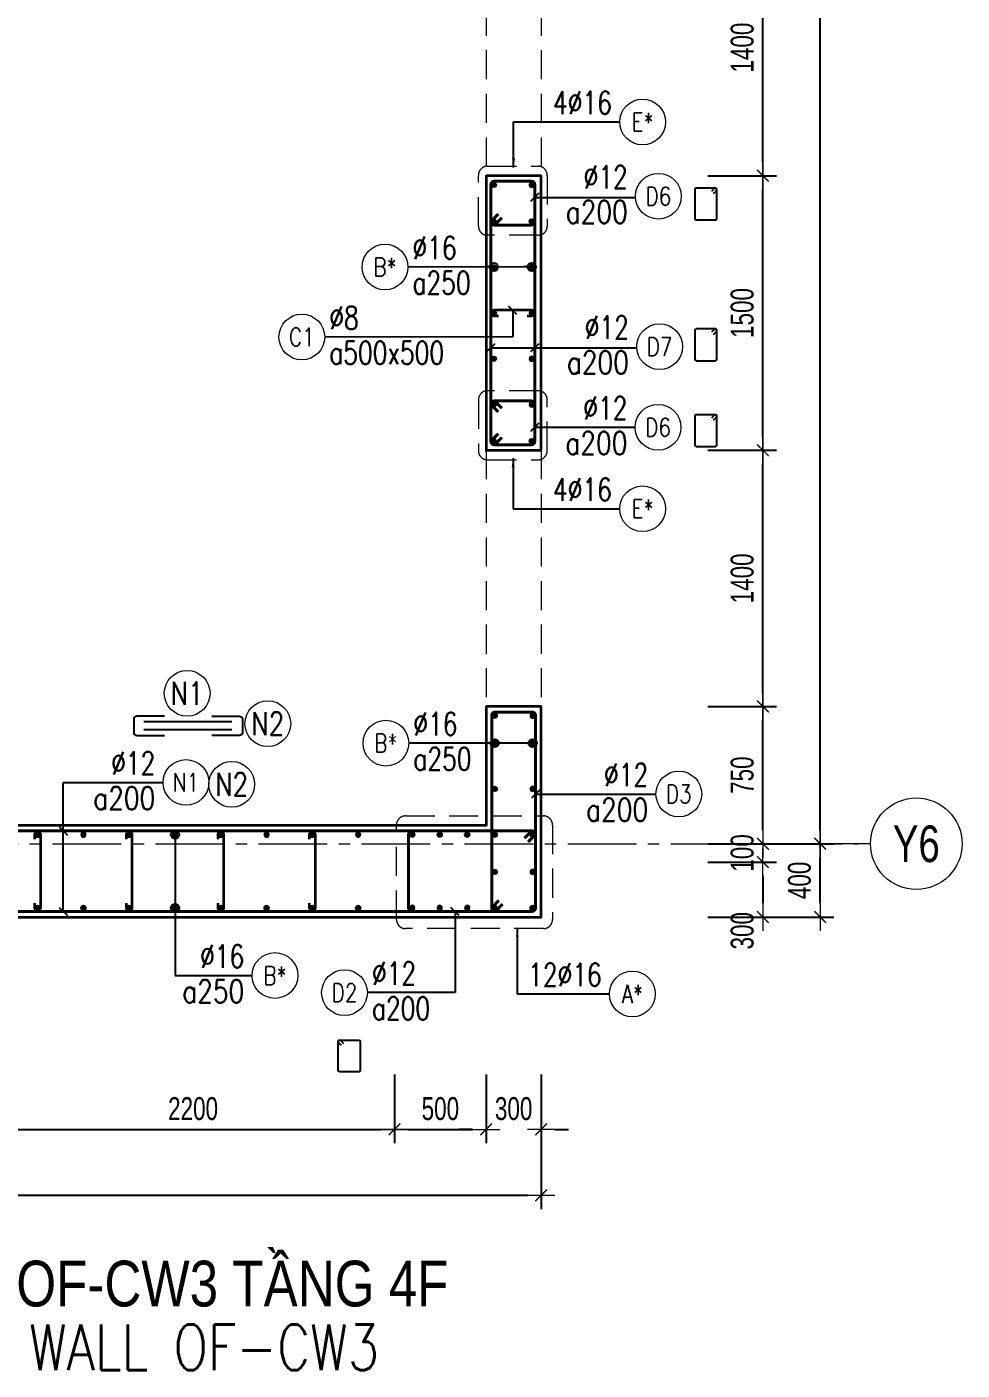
# Model space of a CAD drawing. Header units: millimetres. Extents: x 738475 to 1279438, y -34239 to 156422.
# Drawn here: x 1269616 to 1274722, y 133005 to 140343 of the extents above; entities that cross this region are included whole.
import ezdxf
from ezdxf.enums import TextEntityAlignment as Align

# ---------------------------------------------------------------- set-up
doc = ezdxf.new("R2010")
doc.units = ezdxf.units.MM
doc.header["$MEASUREMENT"] = 0
for name, pattern in [('HIDDEN', [9.525, 6.35, -3.175]), ('HIDDEN2', [4.7625, 3.175, -1.5875]), ('OF_Grid_1$0$CENTER2', [1.125, 0.75, -0.125, 0.125, -0.125])]:
    doc.linetypes.add(name, pattern=pattern)
doc.layers.get('0').update_dxf_attribs({"lineweight": 20})
doc.layers.get('Defpoints').update_dxf_attribs({"color": 151, "lineweight": 9})
doc.layers.add('Hidden', color=9, linetype='HIDDEN')
doc.layers.add('Ligature', color=1, linetype='Continuous')
for name, color, linetype, lineweight in [('KC-LEADER', 153, 'Continuous', 18), ('KC-THEP', 6, 'Continuous', 40), ('NDC_S_ANNO', 7, 'Continuous', 20), ('NDC_S_BEAM', 3, 'HIDDEN2', 20), ('NDC_S_DIM', 1, 'Continuous', 15), ('NDC_S_ENG TITLE', 3, 'Continuous', 20), ('NDC_S_HIDDEN', 8, 'HIDDEN2', 13), ('NDC_S_LEADER', 1, 'Continuous', 15), ('NDC_S_REBAR', 4, 'Continuous', 35), ('NDC_S_STIRRUP', 4, 'Continuous', 40), ('NDC_S_TEXT SYMBOL', 7, 'Continuous', 20), ('NDC_S_VN TEXT', 7, 'Continuous', 20), ('NDC_S_VN TITLE', 6, 'Continuous', 35), ('NDC_S_WALL', 6, 'Continuous', 35), ('OF_Grid_1$0$NDC_S_AXIS', 5, 'OF_Grid_1$0$CENTER2', 13), ('OF_Grid_1$0$NDC_S_SYMBOL', 1, 'Continuous', 15), ('OF_Grid_1$0$NDC_S_TEXT SYMBOL', 7, 'Continuous', 20)]:
    doc.layers.add(name, color=color, linetype=linetype, lineweight=lineweight)
doc.styles.add('NDC_ANNO', font='', dxfattribs={"width": 0.8})
doc.styles.add('NDC_ARIAL', font='arial.ttf', dxfattribs={"width": 0.85})
doc.styles.add('NDC_DIM', font='', dxfattribs={"width": 0.75})
doc.styles.add('NDC_EN TXT', font='romans.shx', dxfattribs={"width": 0.8})
doc.styles.add('NDC_VIE TXT', font='arial.ttf', dxfattribs={"width": 0.8})
doc.styles.add('OF_Grid_1$0$NDC_ANNO', font='', dxfattribs={"width": 0.8})
doc.styles.get('NDC_ANNO').set_extended_font_data('Dotum')
doc.styles.get('NDC_DIM').set_extended_font_data('Dotum')
doc.styles.get('OF_Grid_1$0$NDC_ANNO').set_extended_font_data('Dotum')
doc.dimstyles.new('NDC_1-50', dxfattribs={"dimscale": 50, "dimtxt": 2.5, "dimasz": 1, "dimexe": 1.5, "dimexo": 0, "dimgap": 0.8, "dimtad": 1, "dimdec": 0, "dimdsep": 46, "dimtxsty": 'NDC_ARIAL', "dimblk": 'DIMMARK', "dimcen": 49999.938995, "dimdle": 1.5, "dimclrd": 1, "dimclre": 1, "dimclrt": 3, "dimadec": 0, "dimazin": 0, "dimtfac": 1, "dimtdec": 0, "dimtix": 1, "dimtmove": 2, "dimatfit": 3, "dimfxl": 1, "dimarcsym": 0})
doc.dimstyles.new('NDC_dim_30', dxfattribs={"dimscale": 30, "dimtxt": 2.5, "dimasz": 1.5, "dimexe": 1.5, "dimexo": 2.5, "dimgap": 1, "dimtad": 1, "dimdec": 0, "dimzin": 0, "dimdsep": 46, "dimtxsty": 'NDC_DIM', "dimblk": 'DIMMARK', "dimcen": 0.09, "dimdle": 1.2, "dimclrd": 1, "dimclre": 1, "dimclrt": 3, "dimadec": 0, "dimazin": 0, "dimtfac": 1, "dimtdec": 0, "dimtix": 1, "dimtofl": 0, "dimtmove": 0, "dimatfit": 3, "dimfxl": 6, "dimfxlon": 1, "dimtolj": 1, "dimtzin": 0, "dimarcsym": 0})
doc.dimstyles.new('NDC_dim_50', dxfattribs={"dimscale": 50, "dimtxt": 2.5, "dimasz": 1.5, "dimexe": 1.5, "dimexo": 2.5, "dimgap": 1, "dimtad": 1, "dimdec": 0, "dimzin": 0, "dimdsep": 46, "dimtxsty": 'NDC_DIM', "dimblk": 'DIMMARK', "dimcen": 0.09, "dimdle": 1.2, "dimclrd": 1, "dimclre": 1, "dimclrt": 3, "dimadec": 0, "dimazin": 0, "dimtfac": 1, "dimtdec": 0, "dimtix": 1, "dimtofl": 0, "dimtmove": 0, "dimatfit": 3, "dimfxl": 6, "dimfxlon": 1, "dimtolj": 1, "dimtzin": 0, "dimarcsym": 0})

# ---------------------------------------------------------------- blocks, each defined once
blk = doc.blocks.new('THEP')
at = {"layer": 'KC-LEADER', "color": 6}
blk.add_circle((0, 0), 14, dxfattribs=at)
at = {"layer": 'KC-THEP'}
for p, q in [((-14, 0), (14, 0)), ((9.9, 9.9), (-9.9, -9.9)), ((-9.9, 9.9), (9.9, -9.9)), ((0, 14), (0, -14))]:
    blk.add_line(p, q, dxfattribs=at)
blk = doc.blocks.new('DIMMARK')
at = {"layer": 'NDC_S_DIM', "color": 1}
blk.add_line((-1.5, 0), (1, 0), dxfattribs=at)
at = {"layer": 'NDC_S_DIM', "color": 2, "const_width": 0.1}
blk.add_lwpolyline([(-0.424, -0.424), (0.424, 0.424)], dxfattribs=at)
blk = doc.blocks.new('*U10')
blk.add_circle((2.5, 0), 2.5)
at = {"layer": 'NDC_S_VN TEXT', "color": 3, "style": 'NDC_EN TXT'}
for tag, width, p in [('DK2', 0.75, (-0.85, 0.85)), ('KC2', 0.8, (-0.85, -2.97))]:
    blk.add_attdef(tag, text='', height=2.5, dxfattribs=dict(at, width=width)).set_placement(p, align=Align.RIGHT)
at = {"layer": 'NDC_S_VN TEXT', "color": 7, "style": 'NDC_EN TXT', "width": 0.8}
blk.add_attdef('SH3', text='', height=2, dxfattribs=at).set_placement((2.5, 0), align=Align.MIDDLE)
blk = doc.blocks.new('A$C7BC65A55')
at = {"layer": 'Ligature'}
for p, q in [((-15.2, 372, 0), (-15.2, 38.5, 0)), ((15.2, 372, 0), (15.2, 38.5, 0))]:
    blk.add_line(p, q, dxfattribs=at)
for points in [[(-36.2, 296.5), (-36.2, 400.9, -0.414214), (-24, 413.1), (24, 413.1, -0.414214), (36.2, 400.9), (36.2, 296.5)], [(-36.2, 116.5), (-36.2, 12.2, 0.414214), (-24, 0), (24, 0, 0.414214), (36.2, 12.2), (36.2, 116.5)]]:
    blk.add_lwpolyline(points, format="xyb", dxfattribs=at)
blk = doc.blocks.new('*U9')
blk.add_circle((2.5, 0), 2.5)
at = {"layer": 'NDC_S_VN TEXT', "color": 3, "style": 'NDC_EN TXT', "width": 0.75}
blk.add_attdef('DK2', text='', height=2.5, dxfattribs=at).set_placement((-0.85, 0.85), align=Align.RIGHT)
at = {"layer": 'NDC_S_VN TEXT', "color": 7, "style": 'NDC_EN TXT', "width": 0.8}
blk.add_attdef('SH3', text='', height=2, dxfattribs=at).set_placement((2.5, 0), align=Align.MIDDLE)
blk = doc.blocks.new('*U11')
blk.add_circle((-2.5, 0), 2.5)
at = {"layer": 'NDC_S_VN TEXT', "color": 3, "style": 'NDC_EN TXT', "width": 0.75}
for tag, p in [('DK1', (0.5, 0.85)), ('KC1', (0.5, -2.97))]:
    blk.add_attdef(tag, p, '', height=2.5, dxfattribs=at)
at = {"layer": 'NDC_S_VN TEXT', "color": 7, "style": 'NDC_EN TXT', "width": 0.8}
blk.add_attdef('SH2', text='', height=2, dxfattribs=at).set_placement((-2.5, 0), align=Align.MIDDLE)
blk = doc.blocks.new('*D569')
at = {"layer": 'Defpoints', "color": 0, "transparency": 16777216}
for p in [(1269423.4, 135980.2), (1271623.1, 135928.5), (1271623.1, 134320.2)]:
    blk.add_point(p, dxfattribs=at)
at = {"layer": 'NDC_S_DIM', "color": 1, "lineweight": -2, "transparency": 16777216}
for p, q in [((1269423.4, 134620.2), (1269423.4, 134245.2)), ((1271623.1, 134620.2), (1271623.1, 134245.2)), ((1269498.4, 134320.2), (1271548.1, 134320.2))]:
    blk.add_line(p, q, dxfattribs=at)
at = {"layer": 'NDC_S_DIM', "color": 1, "lineweight": -2, "transparency": 16777216, "xscale": 75, "yscale": 75, "zscale": 75, "rotation": 180}
blk.add_blockref('DIMMARK', (1269423.4, 134320.2), dxfattribs=at)
at = {"layer": 'NDC_S_DIM', "color": 1, "lineweight": -2, "transparency": 16777216, "xscale": 75, "yscale": 75, "zscale": 75}
blk.add_blockref('DIMMARK', (1271623.1, 134320.2), dxfattribs=at)
at = {"layer": 'NDC_S_DIM', "color": 3, "transparency": 16777216, "insert": (1270523.3, 134432.8), "char_height": 125, "attachment_point": 5, "style": 'NDC_DIM'}
blk.add_mtext('\\A1;2200', dxfattribs=at)
blk = doc.blocks.new('*D570')
at = {"layer": 'Defpoints', "color": 0, "transparency": 16777216}
for p in [(1271623.1, 135928.5), (1272123.4, 135980.2), (1272123.4, 134320.2)]:
    blk.add_point(p, dxfattribs=at)
at = {"layer": 'NDC_S_DIM', "color": 1, "lineweight": -2, "transparency": 16777216}
for p, q in [((1271623.1, 134620.2), (1271623.1, 134245.2)), ((1272123.4, 134620.2), (1272123.4, 134245.2)), ((1271698.1, 134320.2), (1272048.4, 134320.2))]:
    blk.add_line(p, q, dxfattribs=at)
at = {"layer": 'NDC_S_DIM', "color": 1, "lineweight": -2, "transparency": 16777216, "xscale": 75, "yscale": 75, "zscale": 75, "rotation": 180}
blk.add_blockref('DIMMARK', (1271623.1, 134320.2), dxfattribs=at)
at = {"layer": 'NDC_S_DIM', "color": 1, "lineweight": -2, "transparency": 16777216, "xscale": 75, "yscale": 75, "zscale": 75}
blk.add_blockref('DIMMARK', (1272123.4, 134320.2), dxfattribs=at)
at = {"layer": 'NDC_S_DIM', "color": 3, "transparency": 16777216, "insert": (1271873.3, 134432.8), "char_height": 125, "attachment_point": 5, "style": 'NDC_DIM'}
blk.add_mtext('\\A1;500', dxfattribs=at)
blk = doc.blocks.new('*D556')
at = {"layer": 'Defpoints', "color": 0, "transparency": 16777216}
for p in [(1272123.4, 135980.2), (1272423.4, 135480.2), (1272423.4, 134320.2)]:
    blk.add_point(p, dxfattribs=at)
at = {"layer": 'NDC_S_DIM', "color": 1, "lineweight": -2, "transparency": 16777216}
for p, q in [((1272123.4, 134620.2), (1272123.4, 134245.2)), ((1272423.4, 134620.2), (1272423.4, 134245.2)), ((1272048.4, 134320.2), (1271973.4, 134320.2)), ((1272498.4, 134320.2), (1272573.4, 134320.2))]:
    blk.add_line(p, q, dxfattribs=at)
at = {"layer": 'NDC_S_DIM', "color": 1, "lineweight": -2, "transparency": 16777216, "xscale": 75, "yscale": 75, "zscale": 75}
blk.add_blockref('DIMMARK', (1272123.4, 134320.2), dxfattribs=at)
at = {"layer": 'NDC_S_DIM', "color": 1, "lineweight": -2, "transparency": 16777216, "xscale": 75, "yscale": 75, "zscale": 75, "rotation": 180}
blk.add_blockref('DIMMARK', (1272423.4, 134320.2), dxfattribs=at)
at = {"layer": 'NDC_S_DIM', "color": 3, "transparency": 16777216, "insert": (1272273.4, 134432.8), "char_height": 125, "attachment_point": 5, "style": 'NDC_DIM'}
blk.add_mtext('\\A1;300', dxfattribs=at)
blk = doc.blocks.new('*D557')
at = {"layer": 'Defpoints', "color": 0, "transparency": 16777216}
for p in [(1266123.4, 135480.2), (1272423.4, 135480.2), (1272423.4, 133959.9)]:
    blk.add_point(p, dxfattribs=at)
at = {"layer": 'NDC_S_DIM', "color": 1, "lineweight": -2, "transparency": 16777216}
for p, q in [((1266123.4, 134259.9), (1266123.4, 133884.9)), ((1272423.4, 134259.9), (1272423.4, 133884.9)), ((1266198.4, 133959.9), (1272348.4, 133959.9))]:
    blk.add_line(p, q, dxfattribs=at)
at = {"layer": 'NDC_S_DIM', "color": 1, "lineweight": -2, "transparency": 16777216, "xscale": 75, "yscale": 75, "zscale": 75, "rotation": 180}
blk.add_blockref('DIMMARK', (1266123.4, 133959.9), dxfattribs=at)
at = {"layer": 'NDC_S_DIM', "color": 1, "lineweight": -2, "transparency": 16777216, "xscale": 75, "yscale": 75, "zscale": 75}
blk.add_blockref('DIMMARK', (1272423.4, 133959.9), dxfattribs=at)
at = {"layer": 'NDC_S_DIM', "color": 3, "transparency": 16777216, "insert": (1269273.4, 134072.5), "char_height": 125, "attachment_point": 5, "style": 'NDC_DIM'}
blk.add_mtext('\\A1;6300', dxfattribs=at)
blk = doc.blocks.new('Drawing name_symbol')
at = {"layer": 'NDC_S_ENG TITLE', "style": 'NDC_EN TXT', "width": 0.8}
blk.add_attdef('SECTDET1', text='', height=5, dxfattribs=at).set_placement((0, 1.01), align=Align.CENTER)
at = {"layer": 'NDC_S_TEXT SYMBOL', "lineweight": 25, "style": 'NDC_ANNO', "width": 0.8}
blk.add_attdef('SSCALE', text='', height=2.5, dxfattribs=at).set_placement((0, -4), align=Align.CENTER)
at = {"layer": 'NDC_S_VN TITLE', "style": 'NDC_VIE TXT', "width": 0.8}
blk.add_attdef('SECTDET2', text='', height=5, dxfattribs=at).set_placement((0, 7.97), align=Align.CENTER)
blk = doc.blocks.new('*D550')
at = {"layer": 'Defpoints', "color": 0, "ltscale": 200, "transparency": 16777216}
for p in [(1272423.4, 135880.2), (1272423.4, 135780.2), (1273634.2, 135780.2)]:
    blk.add_point(p, dxfattribs=at)
at = {"layer": 'NDC_S_DIM', "color": 1, "lineweight": -2, "ltscale": 200, "transparency": 16777216}
for p, q in [((1273634.2, 135955.2), (1273634.2, 136030.2)), ((1273334.2, 135880.2), (1273709.2, 135880.2)), ((1273334.2, 135780.2), (1273709.2, 135780.2)), ((1273634.2, 135705.2), (1273634.2, 135630.2))]:
    blk.add_line(p, q, dxfattribs=at)
at = {"layer": 'NDC_S_DIM', "color": 1, "lineweight": -2, "ltscale": 200, "transparency": 16777216, "xscale": 75, "yscale": 75, "zscale": 75}
for p, rotation in [((1273634.2, 135880.2), 270), ((1273634.2, 135780.2), 90)]:
    blk.add_blockref('DIMMARK', p, dxfattribs=dict(at, rotation=rotation))
at = {"layer": 'NDC_S_DIM', "color": 3, "ltscale": 200, "transparency": 16777216, "insert": (1273521.6, 135830.2), "char_height": 125, "attachment_point": 5, "rotation": 90, "style": 'NDC_DIM'}
blk.add_mtext('\\A1;100', dxfattribs=at)
blk = doc.blocks.new('*D551')
at = {"layer": 'Defpoints', "color": 0, "ltscale": 200, "transparency": 16777216}
for p in [(1272423.4, 135780.2), (1272423.4, 135480.2), (1273634.2, 135480.2)]:
    blk.add_point(p, dxfattribs=at)
at = {"layer": 'NDC_S_DIM', "color": 1, "lineweight": -2, "ltscale": 200, "transparency": 16777216}
for p, q in [((1273334.2, 135780.2), (1273709.2, 135780.2)), ((1273634.2, 135705.2), (1273634.2, 135555.2)), ((1273334.2, 135480.2), (1273709.2, 135480.2))]:
    blk.add_line(p, q, dxfattribs=at)
at = {"layer": 'NDC_S_DIM', "color": 1, "lineweight": -2, "ltscale": 200, "transparency": 16777216, "xscale": 75, "yscale": 75, "zscale": 75}
for p, rotation in [((1273634.2, 135780.2), 90), ((1273634.2, 135480.2), 270)]:
    blk.add_blockref('DIMMARK', p, dxfattribs=dict(at, rotation=rotation))
at = {"layer": 'NDC_S_DIM', "color": 3, "ltscale": 200, "transparency": 16777216, "insert": (1273521.6, 135405.2), "char_height": 125, "attachment_point": 5, "rotation": 90, "style": 'NDC_DIM'}
blk.add_mtext('\\A1;300', dxfattribs=at)
blk = doc.blocks.new('*D552')
at = {"layer": 'Defpoints', "color": 0, "ltscale": 200, "transparency": 16777216}
for p in [(1272423.4, 135880.4), (1273946.8, 135880.4), (1272423.4, 135480.2)]:
    blk.add_point(p, dxfattribs=at)
at = {"layer": 'NDC_S_DIM', "color": 1, "lineweight": -2, "ltscale": 200, "transparency": 16777216}
for p, q in [((1273646.8, 135880.4), (1274021.8, 135880.4)), ((1273946.8, 135555.2), (1273946.8, 135805.4)), ((1273646.8, 135480.2), (1274021.8, 135480.2))]:
    blk.add_line(p, q, dxfattribs=at)
at = {"layer": 'NDC_S_DIM', "color": 1, "lineweight": -2, "ltscale": 200, "transparency": 16777216, "xscale": 75, "yscale": 75, "zscale": 75}
for p, rotation in [((1273946.8, 135880.4), 90), ((1273946.8, 135480.2), 270)]:
    blk.add_blockref('DIMMARK', p, dxfattribs=dict(at, rotation=rotation))
at = {"layer": 'NDC_S_DIM', "color": 3, "ltscale": 200, "transparency": 16777216, "insert": (1273834.2, 135680.3), "char_height": 125, "attachment_point": 5, "rotation": 90, "style": 'NDC_DIM'}
blk.add_mtext('\\A1;400', dxfattribs=at)
blk = doc.blocks.new('*D553')
at = {"layer": 'Defpoints', "color": 0, "ltscale": 200, "transparency": 16777216}
for p in [(1272423.4, 147480.2), (1273946.8, 147480.2), (1272423.4, 135880.4)]:
    blk.add_point(p, dxfattribs=at)
at = {"layer": 'NDC_S_DIM', "color": 1, "lineweight": -2, "ltscale": 200, "transparency": 16777216}
for p, q in [((1273646.8, 147480.2), (1274021.8, 147480.2)), ((1273946.8, 135955.4), (1273946.8, 147405.2)), ((1273646.8, 135880.4), (1274021.8, 135880.4))]:
    blk.add_line(p, q, dxfattribs=at)
at = {"layer": 'NDC_S_DIM', "color": 1, "lineweight": -2, "ltscale": 200, "transparency": 16777216, "xscale": 75, "yscale": 75, "zscale": 75}
for p, rotation in [((1273946.8, 147480.2), 90), ((1273946.8, 135880.4), 270)]:
    blk.add_blockref('DIMMARK', p, dxfattribs=dict(at, rotation=rotation))
at = {"layer": 'NDC_S_DIM', "color": 3, "ltscale": 200, "transparency": 16777216, "insert": (1273834.2, 141680.3), "char_height": 125, "attachment_point": 5, "rotation": 90, "style": 'NDC_DIM'}
blk.add_mtext('\\A1;11600', dxfattribs=at)
blk = doc.blocks.new('*U17')
at = {"layer": 'OF_Grid_1$0$NDC_S_SYMBOL'}
blk.add_line((-5, 0), (-9, 0), dxfattribs=at)
blk.add_circle((0, 0), 5, dxfattribs=at)
at = {"layer": 'OF_Grid_1$0$NDC_S_TEXT SYMBOL', "color": 7, "style": 'OF_Grid_1$0$NDC_ANNO', "width": 0.8}
blk.add_attdef('GRID', text='', height=4, rotation=90, dxfattribs=at).set_placement((0, 0), align=Align.MIDDLE)
blk = doc.blocks.new('*D547')
at = {"layer": 'Defpoints', "color": 0, "ltscale": 200, "transparency": 16777216}
for p in [(1272423.4, 136630.2), (1273634.2, 136630.2), (1272423.4, 135880.2)]:
    blk.add_point(p, dxfattribs=at)
at = {"layer": 'NDC_S_DIM', "color": 1, "lineweight": -2, "ltscale": 200, "transparency": 16777216}
for p, q in [((1273334.2, 136630.2), (1273709.2, 136630.2)), ((1273634.2, 135955.2), (1273634.2, 136555.2)), ((1273334.2, 135880.2), (1273709.2, 135880.2))]:
    blk.add_line(p, q, dxfattribs=at)
at = {"layer": 'NDC_S_DIM', "color": 1, "lineweight": -2, "ltscale": 200, "transparency": 16777216, "xscale": 75, "yscale": 75, "zscale": 75}
for p, rotation in [((1273634.2, 136630.2), 90), ((1273634.2, 135880.2), 270)]:
    blk.add_blockref('DIMMARK', p, dxfattribs=dict(at, rotation=rotation))
at = {"layer": 'NDC_S_DIM', "color": 3, "ltscale": 200, "transparency": 16777216, "insert": (1273521.6, 136255.2), "char_height": 125, "attachment_point": 5, "rotation": 90, "style": 'NDC_DIM'}
blk.add_mtext('\\A1;750', dxfattribs=at)
blk = doc.blocks.new('*D529')
at = {"layer": 'Defpoints', "color": 0, "ltscale": 200, "transparency": 16777216}
for p in [(1272418.6, 138030.2), (1273634.2, 138030.2), (1272423.4, 136630.2)]:
    blk.add_point(p, dxfattribs=at)
at = {"layer": 'NDC_S_DIM', "color": 1, "lineweight": -2, "ltscale": 200, "transparency": 16777216}
for p, q in [((1273334.2, 138030.2), (1273709.2, 138030.2)), ((1273634.2, 136705.2), (1273634.2, 137955.2)), ((1273334.2, 136630.2), (1273709.2, 136630.2))]:
    blk.add_line(p, q, dxfattribs=at)
at = {"layer": 'NDC_S_DIM', "color": 1, "lineweight": -2, "ltscale": 200, "transparency": 16777216, "xscale": 75, "yscale": 75, "zscale": 75}
for p, rotation in [((1273634.2, 138030.2), 90), ((1273634.2, 136630.2), 270)]:
    blk.add_blockref('DIMMARK', p, dxfattribs=dict(at, rotation=rotation))
at = {"layer": 'NDC_S_DIM', "color": 3, "ltscale": 200, "transparency": 16777216, "insert": (1273521.6, 137330.2), "char_height": 125, "attachment_point": 5, "rotation": 90, "style": 'NDC_DIM'}
blk.add_mtext('\\A1;1400', dxfattribs=at)
blk = doc.blocks.new('*D530')
at = {"layer": 'Defpoints', "color": 0, "ltscale": 200, "transparency": 16777216}
for p in [(1272418.6, 139530.2), (1273634.2, 139530.2), (1272418.6, 138030.2)]:
    blk.add_point(p, dxfattribs=at)
at = {"layer": 'NDC_S_DIM', "color": 1, "lineweight": -2, "ltscale": 200, "transparency": 16777216}
for p, q in [((1273334.2, 139530.2), (1273709.2, 139530.2)), ((1273634.2, 138105.2), (1273634.2, 139455.2)), ((1273334.2, 138030.2), (1273709.2, 138030.2))]:
    blk.add_line(p, q, dxfattribs=at)
at = {"layer": 'NDC_S_DIM', "color": 1, "lineweight": -2, "ltscale": 200, "transparency": 16777216, "xscale": 75, "yscale": 75, "zscale": 75}
for p, rotation in [((1273634.2, 139530.2), 90), ((1273634.2, 138030.2), 270)]:
    blk.add_blockref('DIMMARK', p, dxfattribs=dict(at, rotation=rotation))
at = {"layer": 'NDC_S_DIM', "color": 3, "ltscale": 200, "transparency": 16777216, "insert": (1273521.6, 138780.2), "char_height": 125, "attachment_point": 5, "rotation": 90, "style": 'NDC_DIM'}
blk.add_mtext('\\A1;1500', dxfattribs=at)
blk = doc.blocks.new('*D531')
at = {"layer": 'Defpoints', "color": 0, "ltscale": 200, "transparency": 16777216}
for p in [(1272369.7, 140930.2), (1273634.2, 140930.2), (1272418.6, 139530.2)]:
    blk.add_point(p, dxfattribs=at)
at = {"layer": 'NDC_S_DIM', "color": 1, "lineweight": -2, "ltscale": 200, "transparency": 16777216}
for p, q in [((1273334.2, 140930.2), (1273709.2, 140930.2)), ((1273634.2, 139605.2), (1273634.2, 140855.2)), ((1273334.2, 139530.2), (1273709.2, 139530.2))]:
    blk.add_line(p, q, dxfattribs=at)
at = {"layer": 'NDC_S_DIM', "color": 1, "lineweight": -2, "ltscale": 200, "transparency": 16777216, "xscale": 75, "yscale": 75, "zscale": 75}
for p, rotation in [((1273634.2, 140930.2), 90), ((1273634.2, 139530.2), 270)]:
    blk.add_blockref('DIMMARK', p, dxfattribs=dict(at, rotation=rotation))
at = {"layer": 'NDC_S_DIM', "color": 3, "ltscale": 200, "transparency": 16777216, "insert": (1273521.6, 140230.2), "char_height": 125, "attachment_point": 5, "rotation": 90, "style": 'NDC_DIM'}
blk.add_mtext('\\A1;1400', dxfattribs=at)

msp = doc.modelspace()

# ---------------------------------------------------------------- linework, layer by layer
for centre in [(1270491.056, 136702.385), (1270931.157, 136536.628), (1270734.327, 136205.114)]:
    msp.add_circle(centre, 125)
at = {"layer": 'Ligature'}
for points in [[(1273364.596, 139432.383), (1273380.562, 139448.349, 0.66817864), (1273374.789, 139462.287), (1273270.16, 139462.287, 0.41421356), (1273261.995, 139454.122), (1273261.995, 139297.015, 0.41421356), (1273270.16, 139288.85), (1273374.789, 139288.85, 0.41421356), (1273382.953, 139297.015), (1273382.953, 139454.122, 0.66817864), (1273369.015, 139459.896), (1273353.049, 139443.93)], [(1273364.568, 138663.234), (1273380.534, 138679.2, 0.66817864), (1273374.76, 138693.138), (1273270.132, 138693.138, 0.41421356), (1273261.967, 138684.974), (1273261.967, 138527.866, 0.41421356), (1273270.132, 138519.701), (1273374.76, 138519.701, 0.41421356), (1273382.925, 138527.866), (1273382.925, 138684.974, 0.66817864), (1273368.987, 138690.747), (1273353.021, 138674.781)], [(1273364.568, 138194.659), (1273380.534, 138210.624, 0.66817864), (1273374.76, 138224.563), (1273270.132, 138224.563, 0.41421356), (1273261.967, 138216.398), (1273261.967, 138059.29, 0.41421356), (1273270.132, 138051.125), (1273374.76, 138051.125, 0.41421356), (1273382.925, 138059.29), (1273382.925, 138216.398, 0.66817864), (1273368.987, 138222.171), (1273353.021, 138206.205)], [(1271333.764, 134778.321), (1271317.798, 134794.287, -0.66817864), (1271323.572, 134808.225), (1271428.201, 134808.225, -0.41421356), (1271436.365, 134800.06), (1271436.365, 134642.953, -0.41421356), (1271428.201, 134634.788), (1271323.572, 134634.788, -0.41421356), (1271315.407, 134642.953), (1271315.407, 134800.06, -0.66817864), (1271329.345, 134805.834), (1271345.311, 134789.868)]]:
    msp.add_lwpolyline(points, format="xyb", dxfattribs=at)
at = {"layer": 'NDC_S_BEAM', "ltscale": 50}
for p, q in [((1272123.422, 140930.175), (1272123.422, 139530.175)), ((1272423.422, 140930.175), (1272423.422, 139530.175)), ((1272123.422, 138030.175), (1272123.422, 136630.175)), ((1272423.422, 138030.175), (1272423.422, 136630.175))]:
    msp.add_line(p, q, dxfattribs=at)
at = {"layer": 'NDC_S_HIDDEN', "ltscale": 50}
for points in [[(1272130.926, 139582.234), (1272406.77, 139582.234, -0.41421356), (1272456.77, 139532.234), (1272456.77, 139254.685, -0.41421356), (1272406.77, 139204.685), (1272130.926, 139204.685, -0.41421356), (1272080.926, 139254.685), (1272080.926, 139532.234, -0.41421356)], [(1272130.926, 137978.115), (1272406.77, 137978.115, 0.41421356), (1272456.77, 138028.115), (1272456.77, 138305.665, 0.41421356), (1272406.77, 138355.665), (1272130.926, 138355.665, 0.41421356), (1272080.926, 138305.665), (1272080.926, 138028.115, 0.41421356)], [(1272435.792, 135416.774), (1271683.582, 135416.774, -0.41421356), (1271633.582, 135466.774), (1271633.582, 135982.581, -0.41421356), (1271683.582, 136032.581), (1272435.792, 136032.581, -0.41421356), (1272485.792, 135982.581), (1272485.792, 135466.774, -0.41421356)]]:
    msp.add_lwpolyline(points, format="xyb", close=True, dxfattribs=at)
at = {"layer": 'NDC_S_REBAR'}
for points in [[(1272347.075, 138765.175), (1272372.075, 138765.175, 1), (1272372.075, 138795.175), (1272165.051, 138795.175, 1), (1272165.051, 138765.175), (1272190.051, 138765.175)], [(1269659.626, 135905.175), (1269659.626, 135930.175, -1), (1269689.626, 135930.175), (1269689.626, 135530.175, -1), (1269659.626, 135530.175), (1269659.626, 135555.175)], [(1270159.626, 135905.175), (1270159.626, 135930.175, -1), (1270189.626, 135930.175), (1270189.626, 135530.175, -1), (1270159.626, 135530.175), (1270159.626, 135555.175)], [(1270659.626, 135905.175), (1270659.626, 135930.175, -1), (1270689.626, 135930.175), (1270689.626, 135530.175, -1), (1270659.626, 135530.175), (1270659.626, 135555.175)], [(1271159.626, 135905.175), (1271159.626, 135930.175, -1), (1271189.626, 135930.175), (1271189.626, 135530.175, -1), (1271159.626, 135530.175), (1271159.626, 135555.175)]]:
    msp.add_lwpolyline(points, format="xyb", dxfattribs=at)
at = {"layer": 'NDC_S_STIRRUP'}
for points in [[(1272188.563, 138120.175), (1272148.563, 138080.175, 0.41421356), (1272168.563, 138060.175), (1272368.563, 138060.175, 0.41421356), (1272388.563, 138080.175), (1272388.563, 139480.175, 0.41421356), (1272368.563, 139500.175), (1272168.563, 139500.175, 0.41421356), (1272148.563, 139480.175), (1272148.563, 138080.175, 0.41421356), (1272168.563, 138060.175), (1272208.563, 138100.175)], [(1272188.563, 139320.712), (1272148.563, 139280.712, 0.41421356), (1272168.563, 139260.712), (1272368.563, 139260.712, 0.41421356), (1272388.563, 139280.712), (1272388.563, 139480.175, 0.41421356), (1272368.563, 139500.175), (1272168.563, 139500.175, 0.41421356), (1272148.563, 139480.175), (1272148.563, 139280.712, 0.41421356), (1272168.563, 139260.712), (1272208.563, 139300.712)], [(1272188.563, 138239.638), (1272148.563, 138279.638, -0.41421356), (1272168.563, 138299.638), (1272368.563, 138299.638, -0.41421356), (1272388.563, 138279.638), (1272388.563, 138080.175, -0.41421356), (1272368.563, 138060.175), (1272168.563, 138060.175, -0.41421356), (1272148.563, 138080.175), (1272148.563, 138279.638, -0.41421356), (1272168.563, 138299.638), (1272208.563, 138259.638)], [(1272193.422, 135570.175), (1272153.422, 135530.175, 0.41421356), (1272173.422, 135510.175), (1272373.422, 135510.175, 0.41421356), (1272393.422, 135530.175), (1272393.422, 136580.175, 0.41421356), (1272373.422, 136600.175), (1272173.422, 136600.175, 0.41421356), (1272153.422, 136580.175), (1272153.422, 135530.175, 0.41421356), (1272173.422, 135510.175), (1272213.422, 135550.175)], [(1272333.422, 135910.175), (1272373.422, 135950.175, -0.41421356), (1272393.422, 135930.175), (1272393.422, 135530.175, -0.41421356), (1272373.422, 135510.175), (1266173.422, 135510.175, -0.41421356), (1266153.422, 135530.175), (1266153.422, 135930.175, -0.41421356), (1266173.422, 135950.175), (1272373.422, 135950.175, -0.41421356), (1272393.422, 135930.175), (1272353.422, 135890.175)], [(1272333.422, 135910.175), (1272373.422, 135950.175, -0.41421356), (1272393.422, 135930.175), (1272393.422, 135530.175, -0.41421356), (1272373.422, 135510.175), (1271719.91, 135510.175, -0.41421356), (1271699.91, 135530.175), (1271699.91, 135930.175, -0.41421356), (1271719.91, 135950.175), (1272373.422, 135950.175, -0.41421356), (1272393.422, 135930.175), (1272353.422, 135890.175)]]:
    msp.add_lwpolyline(points, format="xyb", dxfattribs=at)
at = {"layer": 'NDC_S_WALL'}
msp.add_line((1272118.563, 138030.175), (1272418.563, 138030.175), dxfattribs=at)
for points in [[(1266423.422, 146730.175), (1266423.422, 147380.175), (1269123.422, 147380.175), (1269123.422, 135980.175), (1266423.422, 135980.175), (1266423.422, 136630.175), (1266123.422, 136630.175), (1266123.422, 135480.175), (1272423.422, 135480.175), (1272423.422, 135480.175), (1272423.422, 136630.175), (1272123.422, 136630.175), (1272123.422, 135980.175), (1272123.422, 135980.175), (1269423.422, 135980.175), (1269423.422, 147380.175), (1272123.422, 147380.175), (1272123.422, 147380.175), (1272123.422, 146730.175), (1272423.422, 146730.175), (1272423.422, 147880.175), (1272423.422, 147880.175), (1266123.422, 147880.175), (1266123.422, 146730.175)], [(1272423.422, 138030.175), (1272423.422, 139530.175), (1272123.422, 139530.175), (1272123.422, 138030.175), (1272423.422, 138030.175)]]:
    msp.add_lwpolyline(points, dxfattribs=at)
at = {"layer": 'OF_Grid_1$0$NDC_S_AXIS', "ltscale": 500}
msp.add_line((1264130.939, 135880.175), (1274152.327, 135880.175), dxfattribs=at)

# ---------------------------------------------------------------- block references
at = {"layer": 'Hidden', "xscale": 1.44, "yscale": 1.44, "zscale": 1.44, "rotation": 270}
msp.add_blockref('A$C7BC65A55', (1270198.945, 136524.86, 0.03), dxfattribs=at)
at = {"layer": 'KC-THEP'}
for p, rotation in [((1272165.051, 139480.175), 189.6685644363809), ((1272372.075, 139280.175), 9.668564436380926), ((1272165.051, 139030.175), 189.6685644363809), ((1272165.051, 138780.175), 189.6685644363809), ((1272165.051, 138530.175), 189.6685644363809), ((1272165.051, 138280.175), 189.6685644363809), ((1272372.075, 138080.175), 9.668564436380946), ((1272169.91, 136580.175), 189.6685644363809), ((1272169.91, 136430.175), 189.6685644363809), ((1272169.91, 136180.175), 189.6685644363809), ((1271719.91, 135930.175), 189.6685644363809), ((1271869.91, 135930.175), 189.6685644363809), ((1272019.91, 135930.175), 189.6685644363809), ((1272169.91, 135930.175), 189.6685644363809), ((1272169.91, 135726.526), 189.6685644363809), ((1269674.626, 135530.175), 9.66856443638095), ((1269924.626, 135530.175), 9.66856443638095), ((1270174.626, 135530.175), 9.66856443638095), ((1270424.626, 135530.175), 9.66856443638095), ((1270674.626, 135530.175), 9.66856443638095), ((1270924.626, 135530.175), 9.66856443638095), ((1271174.626, 135530.175), 9.66856443638095), ((1271424.626, 135530.175), 9.66856443638095), ((1272376.934, 135530.175), 9.668564436380946)]:
    msp.add_blockref('THEP', p, dxfattribs=dict(at, rotation=rotation))
at = {"layer": 'KC-THEP', "xscale": -1}
for p, rotation in [((1272372.075, 139480.175), 170.331435563619), ((1272165.051, 139280.175), 350.3314355636191), ((1272372.075, 139030.175), 170.331435563619), ((1272372.075, 138780.175), 170.331435563619), ((1272372.075, 138530.175), 170.331435563619), ((1272372.075, 138280.175), 170.331435563619), ((1272165.051, 138080.175), 350.3314355636191), ((1272376.934, 136580.175), 170.331435563619), ((1272376.934, 136430.175), 170.331435563619), ((1272376.934, 136180.175), 170.331435563619), ((1269674.626, 135930.175), 170.331435563619), ((1269924.626, 135930.175), 170.331435563619), ((1270174.626, 135930.175), 170.331435563619), ((1270424.626, 135930.175), 170.331435563619), ((1270674.626, 135930.175), 170.331435563619), ((1270924.626, 135930.175), 170.331435563619), ((1271174.626, 135930.175), 170.331435563619), ((1271424.626, 135930.175), 170.331435563619), ((1272376.934, 135930.175), 170.331435563619), ((1272376.934, 135726.526), 170.331435563619), ((1271719.91, 135530.175), 350.3314355636191), ((1271869.91, 135530.175), 350.3314355636191), ((1272019.91, 135530.175), 350.3314355636191), ((1272169.91, 135530.175), 350.3314355636191)]:
    msp.add_blockref('THEP', p, dxfattribs=dict(at, rotation=rotation))
at = {"layer": 'NDC_S_ANNO'}
ref = msp.add_blockref('Drawing name_symbol', (1269426.133, 132954.085), dxfattribs=dict(at, xscale=50, yscale=50, zscale=50))
ref.add_attrib('SECTDET1', 'DETAIL OF CORE WALL OF-CW3', dxfattribs={"layer": 'NDC_S_ENG TITLE', "height": 250, "style": 'NDC_EN TXT', "width": 0.8}).set_placement((1269426.133, 133004.648), align=Align.CENTER)
ref.add_attrib('SECTDET2', 'CHI TIẾT LÕI VÁCH OF-CW3 TẦNG 4F', dxfattribs={"layer": 'NDC_S_VN TITLE', "height": 250, "style": 'NDC_VIE TXT', "width": 0.8}).set_placement((1269426.133, 133352.617), align=Align.CENTER)
at = {"layer": 'NDC_S_VN TEXT', "xscale": 50, "yscale": 50, "zscale": 50}
for name, p, values in [('*U9', (1272852.415, 139823.715), {'SH3': 'E*', 'DK2': '4%%C16'}), ('*U10', (1272938.744, 139418.034), {'SH3': 'D6', 'DK2': '%%c12', 'KC2': 'a200'}), ('*U11', (1271696.104, 139031.414), {'SH2': 'B*', 'DK1': '%%C16', 'KC1': 'a250'}), ('*U11', (1271242.119, 138648.9), {'SH2': 'C1', 'DK1': '%%c8', 'KC1': 'a500x500'}), ('*U10', (1272945.239, 138596.318), {'SH3': 'D7', 'DK2': '%%c12', 'KC2': 'a200'}), ('*U10', (1272936.8, 138155.66), {'SH3': 'D6', 'DK2': '%%c12', 'KC2': 'a200'}), ('*U9', (1272852.415, 137710.645), {'SH3': 'E*', 'DK2': '4%%C16'}), ('*U11', (1271700.963, 136430.175), {'SH2': 'B*', 'DK1': '%%C16', 'KC1': 'a250'}), ('*U10', (1270359.604, 136215.453), {'SH3': 'N1', 'DK2': '%%C12', 'KC2': 'a200'}), ('*U10', (1273050.176, 136152.157), {'SH3': 'D3', 'DK2': '%%C12', 'KC2': 'a200'}), ('*U10', (1270845.237, 135160.462), {'SH3': 'B*', 'DK2': '%%C16', 'KC2': 'a250'}), ('*U11', (1271475.033, 135066.964), {'SH2': 'D2', 'DK1': '%%C12', 'KC1': 'a200'}), ('*U9', (1272796.639, 135059.869), {'SH3': 'A*', 'DK2': '12%%C16'})]:
    msp.add_blockref(name, p, dxfattribs=at).add_auto_attribs(values)
at = {"layer": 'OF_Grid_1$0$NDC_S_AXIS'}
ref = msp.add_blockref('*U17', (1274471.767, 135880.429), dxfattribs=dict(at, xscale=50, yscale=50, zscale=50))
ref.add_attrib('GRID', 'Y6', dxfattribs={"layer": 'OF_Grid_1$0$NDC_S_TEXT SYMBOL', "color": 7, "height": 200, "style": 'OF_Grid_1$0$NDC_ANNO', "width": 0.8}).set_placement((1274471.767, 135880.429), align=Align.MIDDLE)

# ---------------------------------------------------------------- texts
at = {"layer": 'NDC_S_VN TEXT', "color": 7, "style": 'NDC_EN TXT', "width": 0.8}
for tag, p in [('N1', (1270491.056, 136702.385)), ('N2', (1270931.157, 136536.628)), ('N2', (1270734.327, 136205.114))]:
    msp.add_attdef(tag, text='3', height=125, dxfattribs=at).set_placement(p, align=Align.MIDDLE)

# ---------------------------------------------------------------- dimensions: what is measured, and where the dimension line sits
at = {"layer": 'NDC_S_DIM', "ltscale": 200}
for base, p1, p2, picture, middle in [((1273946.767, 147480.175), (1272423.422, 135880.429), (1272423.422, 147480.175), '*D553', (1273834.183, 141680.302)), ((1273634.172, 140930.175), (1272418.563, 139530.175), (1272369.727, 140930.175), '*D531', (1273521.587, 140230.175)), ((1273634.172, 139530.175), (1272418.563, 138030.175), (1272418.563, 139530.175), '*D530', (1273521.587, 138780.175)), ((1273634.172, 138030.175), (1272423.422, 136630.175), (1272418.563, 138030.175), '*D529', (1273521.587, 137330.175)), ((1273634.172, 136630.175), (1272423.422, 135880.175), (1272423.422, 136630.175), '*D547', (1273521.587, 136255.175)), ((1273634.172, 135780.175), (1272423.422, 135880.175), (1272423.422, 135780.175), '*D550', (1273521.587, 135830.175))]:
    dim = msp.add_linear_dim(base=base, p1=p1, p2=p2, angle=90, dimstyle='NDC_dim_50', override={"dimtmove": 1}, dxfattribs=at)
    dim.commit()
    dim.dimension.update_dxf_attribs({"geometry": picture, "text_midpoint": middle})
at = {"layer": 'NDC_S_DIM'}
for base, p1, p2, picture, middle in [((1271623.089, 134320.216), (1269423.422, 135980.175), (1271623.089, 135928.527), '*D569', (1270523.255, 134432.801)), ((1272123.422, 134320.216), (1271623.089, 135928.527), (1272123.422, 135980.175), '*D570', (1271873.255, 134432.801)), ((1272423.422, 134320.216), (1272123.422, 135980.175), (1272423.422, 135480.175), '*D556', (1272273.422, 134432.801))]:
    dim = msp.add_linear_dim(base=base, p1=p1, p2=p2, dimstyle='NDC_dim_50', override={"dimtmove": 1}, dxfattribs=at)
    dim.commit()
    dim.dimension.update_dxf_attribs({"geometry": picture, "text_midpoint": middle})
at = {"layer": 'NDC_S_DIM', "ltscale": 200}
dim = msp.add_linear_dim(base=(1273946.767, 135880.429), p1=(1272423.422, 135480.175), p2=(1272423.422, 135880.429), angle=90, dimstyle='NDC_dim_50', dxfattribs=at)
dim.commit()
dim.dimension.update_dxf_attribs({"geometry": '*D552', "text_midpoint": (1273834.183, 135680.302)})
dim = msp.add_linear_dim(base=(1273634.172, 135480.175), p1=(1272423.422, 135780.175), p2=(1272423.422, 135480.175), angle=90, dimstyle='NDC_dim_50', override={"dimtmove": 1}, dxfattribs=at)
dim.commit()
dim.dimension.update_dxf_attribs({"geometry": '*D551', "text_midpoint": (1273634.172, 135405.175), "dimtype": 160})
at = {"layer": 'NDC_S_DIM'}
dim = msp.add_linear_dim(base=(1272423.422, 133959.902), p1=(1266123.422, 135480.175), p2=(1272423.422, 135480.175), dimstyle='NDC_dim_50', dxfattribs=at)
dim.commit()
dim.dimension.update_dxf_attribs({"geometry": '*D557', "text_midpoint": (1269273.422, 134072.487)})

# ---------------------------------------------------------------- leaders
at = {"layer": 'NDC_S_LEADER'}
for points, dimstyle, override in [([(1272273.106, 139574.855), (1272273.106, 139823.715), (1272854.685, 139823.715)], 'NDC_1-50', {"dimgap": 0.8, "dimtad": 0}), ([(1272388.563, 139411.73), (1272938.903, 139411.73)], 'NDC_dim_30', {"dimtad": 0, "dimldrblk": 'Oblique'}), ([(1272372.37, 139031.902), (1271696.104, 139031.414)], 'NDC_dim_30', {"dimtad": 0, "dimldrblk": 'Origin'}), ([(1272164.804, 139031.625), (1271696.104, 139031.414)], 'NDC_dim_30', {"dimtad": 0, "dimldrblk": 'Origin'}), ([(1272268.563, 138795.175), (1272268.563, 138649.186), (1271242.119, 138648.931)], 'NDC_dim_30', {"dimtad": 0, "dimldrblk": 'Oblique'}), ([(1272148.563, 138590.014), (1272945.398, 138590.014)], 'NDC_dim_30', {"dimtad": 0, "dimldrblk": 'Oblique'}), ([(1272388.563, 138590.014), (1272945.398, 138590.014)], 'NDC_dim_30', {"dimtad": 0, "dimldrblk": 'Oblique'}), ([(1272388.535, 138155.66), (1272938.875, 138155.66)], 'NDC_dim_30', {"dimtad": 0, "dimldrblk": 'Oblique'}), ([(1272270.674, 137986.696), (1272270.674, 137710.645), (1272852.254, 137710.645)], 'NDC_1-50', {"dimgap": 0.8, "dimtad": 0}), ([(1272376.934, 136430.175), (1271700.963, 136430.175)], 'NDC_dim_30', {"dimtad": 0, "dimldrblk": 'Origin'}), ([(1272169.91, 136430.175), (1271700.963, 136430.175)], 'NDC_dim_30', {"dimtad": 0, "dimldrblk": 'Origin'}), ([(1269814.866, 135510.175), (1269814.866, 136215.271), (1270359.604, 136215.271)], 'NDC_dim_30', {"dimtad": 0, "dimldrblk": 'Oblique'}), ([(1269814.866, 135950.175), (1269814.866, 136215.271), (1270359.604, 136215.271)], 'NDC_dim_30', {"dimtad": 0, "dimldrblk": 'Oblique'}), ([(1272393.422, 136152.157), (1273050.176, 136152.157)], 'NDC_dim_30', {"dimtad": 0, "dimldrblk": 'Oblique'}), ([(1270424.626, 135930.175), (1270424.626, 135160.281), (1270845.237, 135160.281)], 'NDC_dim_30', {"dimgap": 1, "dimtad": 0, "dimldrblk": 'Origin'}), ([(1270424.626, 135530.175), (1270424.626, 135160.281), (1270845.237, 135160.281)], 'NDC_dim_30', {"dimgap": 1, "dimtad": 0, "dimldrblk": 'Origin'}), ([(1271953.496, 135510.175), (1271953.496, 135066.964), (1271475.033, 135066.964)], 'NDC_dim_30', {"dimtad": 0, "dimldrblk": 'Oblique'}), ([(1272292.911, 135416.774), (1272292.911, 135059.869), (1272796.639, 135059.869)], 'NDC_dim_30', {"dimtad": 0})]:
    msp.add_leader(points, dimstyle=dimstyle, override=override, dxfattribs=at)

doc.saveas('drawing.dxf')
